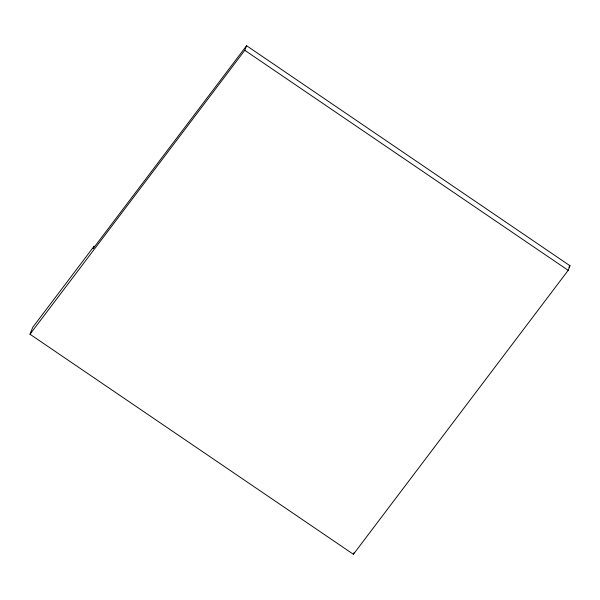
<?xml version="1.0" encoding="UTF-8"?>
<svg xmlns="http://www.w3.org/2000/svg" width="600" height="600" viewBox="0 0 600 600"><rect width="100%" height="100%" fill="white"/><g stroke="black" fill="none" stroke-linecap="round" stroke-linejoin="round"><path stroke-width="0.9" d="M30 334.237L32.723 327.368L94.088 246.24L93.18 248.535L246.593 45.713L570 265.763L568.185 270.337L353.407 554.287L30 334.237L244.778 50.295L246.593 45.713M353.407 554.287L354.09 552.57M568.875 267.248L570 265.763M244.778 50.295L568.185 270.337"/></g></svg>
